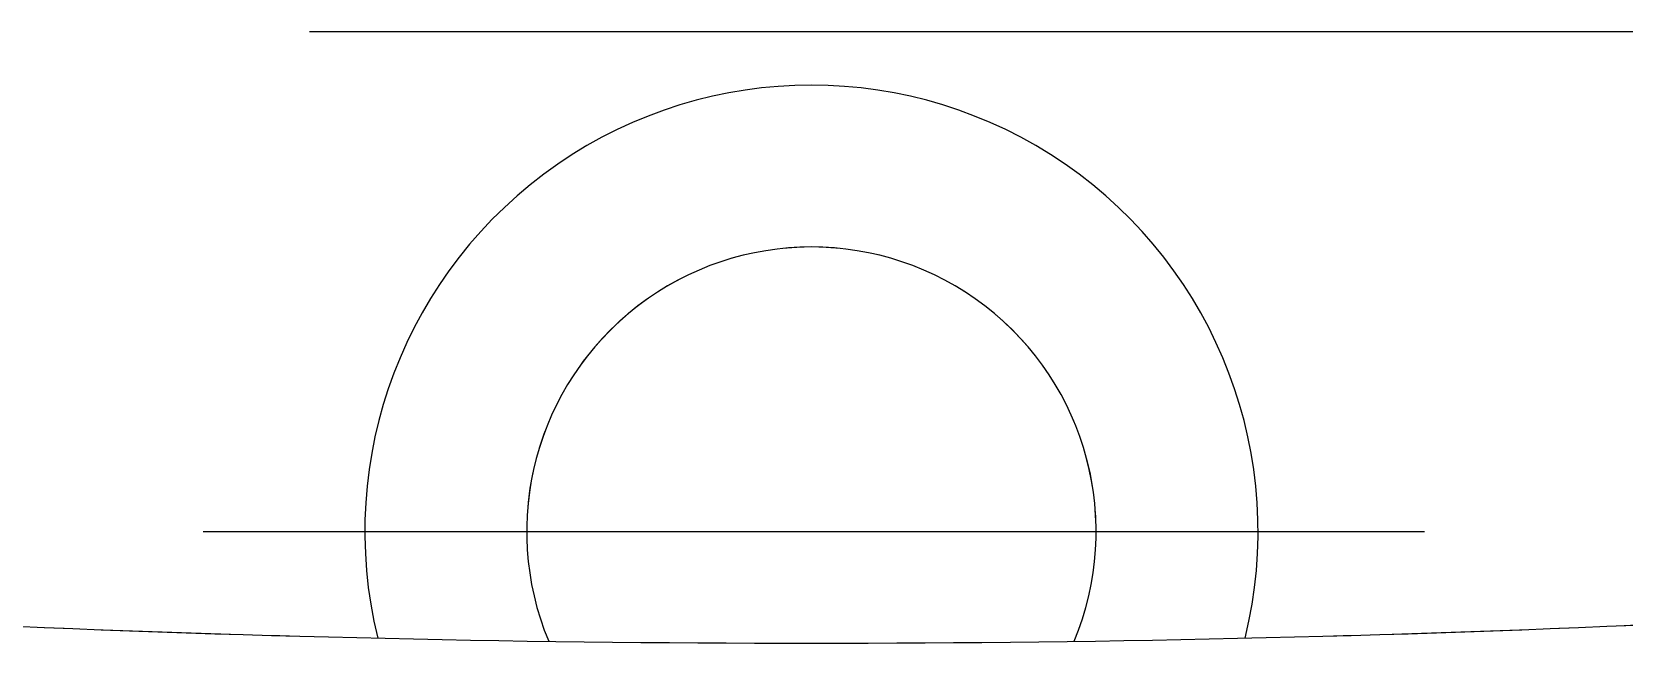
# Model space of a CAD drawing. Header units: millimetres. Extents: x 2148 to 2681, y 758 to 986.
# Drawn here: x 2325.4665 to 2325.6567, y 875.4455 to 875.5185 of the extents above; entities that cross this region are included whole.
import ezdxf

# ---------------------------------------------------------------- set-up
doc = ezdxf.new("R2010")
doc.units = ezdxf.units.MM
doc.linetypes.add('CENTER2', pattern=[28.575000000000003, 19.05, -3.175, 3.175, -3.175])
for name, color, linetype in [('0.1', 193, 'Continuous'), ('0.4', 121, 'Continuous'), ('S_GRID LINES', 252, 'Continuous')]:
    doc.layers.add(name, color=color, linetype=linetype)

msp = doc.modelspace()

# ---------------------------------------------------------------- linework, layer by layer
at = {"layer": '0.1'}
msp.add_line((2325.486971885215, 875.4588019277096, -1.97790778295878e-08), (2325.632835887621, 875.4588019277096, -1.97790778295878e-08), dxfattribs=at)
msp.add_line((2325.486971885215, 875.4588019277096, -1.97790778295878e-08), (2325.632835887621, 875.4588019277096, -1.97790778295878e-08), dxfattribs=at)
msp.add_line((2325.486971885215, 875.4588019277096, -1.97790778295878e-08), (2325.632835887621, 875.4588019277096, -1.97790778295878e-08), dxfattribs=at)
msp.add_line((2325.486971885215, 875.4588019277096, -1.97790778295878e-08), (2325.632835887621, 875.4588019277096, -1.97790778295878e-08), dxfattribs=at)
msp.add_line((2325.486971885215, 875.4588019277096, -1.97790778295878e-08), (2325.632835887621, 875.4588019277096, -1.97790778295878e-08), dxfattribs=at)
msp.add_line((2325.486971885215, 875.4588019277096, -1.97790778295878e-08), (2325.632835887621, 875.4588019277096, -1.97790778295878e-08), dxfattribs=at)
msp.add_line((2325.486971885215, 875.4588019277096, -1.97790778295878e-08), (2325.632835887621, 875.4588019277096, -1.97790778295878e-08), dxfattribs=at)
msp.add_line((2325.486971885215, 875.4588019277096, -1.97790778295878e-08), (2325.632835887621, 875.4588019277096, -1.97790778295878e-08), dxfattribs=at)
msp.add_line((2325.486971885215, 875.4588019277096, -1.97790778295878e-08), (2325.632835887621, 875.4588019277096, -1.97790778295878e-08), dxfattribs=at)
msp.add_line((2325.486971885215, 875.4588019277096, -1.97790778295878e-08), (2325.632835887621, 875.4588019277096, -1.97790778295878e-08), dxfattribs=at)
for centre, radius, start, end in [((2325.559623494731, 875.4588019277096, -1.97790778295878e-08), 0.05333319999866666, 346.1859408485906, 193.8140591514094), ((2325.559623494731, 875.4588019277096, -1.97790778295878e-08), 0.05333319999866666, 346.1859408485906, 193.8140591514094), ((2325.559623494731, 875.4588019277096, -1.97790778295878e-08), 0.05333319999866666, 346.1859408485906, 193.8140591514094), ((2325.559623494731, 875.4588019277096, -1.97790778295878e-08), 0.05333319999866666, 346.1859408485906, 193.8140591514094), ((2325.559623494731, 875.4588019277096, -1.97790778295878e-08), 0.05333319999866666, 346.1859408485906, 193.8140591514094), ((2325.559623494731, 875.4588019277096, -1.97790778295878e-08), 0.05333319999866666, 346.1859408485906, 193.8140591514094), ((2325.559623494731, 875.4588019277096, -1.97790778295878e-08), 0.05333319999866666, 346.1859408485906, 193.8140591514094), ((2325.559623494731, 875.4588019277096, -1.97790778295878e-08), 0.05333319999866666, 346.1859408485906, 193.8140591514094), ((2325.559623494731, 875.4588019277096, -1.97790778295878e-08), 0.05333319999866666, 346.1859408485906, 193.8140591514094), ((2325.559623494731, 875.4588019277096, -1.97790778295878e-08), 0.05333319999866666, 346.1859408485906, 193.8140591514094), ((2325.559623494731, 875.4588019277096, -1.97790778295878e-08), 0.03399991499915, 337.3130539478161, 202.6869460521839), ((2325.559623494731, 875.4588019277096, -1.97790778295878e-08), 0.03399991499915, 337.3130539478161, 202.6869460521839), ((2325.559623494731, 875.4588019277096, -1.97790778295878e-08), 0.03399991499915, 337.3130539478161, 202.6869460521839), ((2325.559623494731, 875.4588019277096, -1.97790778295878e-08), 0.03399991499915, 337.3130539478161, 202.6869460521839), ((2325.559623494731, 875.4588019277096, -1.97790778295878e-08), 0.03399991499915, 337.3130539478161, 202.6869460521839), ((2325.559623494731, 875.4588019277096, -1.97790778295878e-08), 0.03399991499915, 337.3130539478161, 202.6869460521839), ((2325.559623494731, 875.4588019277096, -1.97790778295878e-08), 0.03399991499915, 337.3130539478161, 202.6869460521839), ((2325.559623494731, 875.4588019277096, -1.97790778295878e-08), 0.03399991499915, 337.3130539478161, 202.6869460521839), ((2325.559623494731, 875.4588019277096, -1.97790778295878e-08), 0.03399991499915, 337.3130539478161, 202.6869460521839), ((2325.559623494731, 875.4588019277096, -1.97790778295878e-08), 0.03399991499915, 337.3130539478161, 202.6869460521839), ((2325.559623494731, 877.6853223659515, -1.97790778295878e-08), 2.239853738247487, 264.4420803729362, 275.5579196270638), ((2325.559623494731, 877.6853223659515, -1.97790778295878e-08), 2.239853738247487, 264.4420803729362, 275.5579196270638), ((2325.559623494731, 877.6853223659515, -1.97790778295878e-08), 2.239853738247487, 264.4420803729362, 275.5579196270638), ((2325.559623494731, 877.6853223659515, -1.97790778295878e-08), 2.239853738247487, 264.4420803729362, 275.5579196270638), ((2325.559623494731, 877.6853223659515, -1.97790778295878e-08), 2.239853738247487, 264.4420803729362, 275.5579196270638), ((2325.559623494731, 877.6853223659515, -1.97790778295878e-08), 2.239853738247487, 264.4420803729362, 275.5579196270638), ((2325.559623494731, 877.6853223659515, -1.97790778295878e-08), 2.239853738247487, 264.4420803729362, 275.5579196270638), ((2325.559623494731, 877.6853223659515, -1.97790778295878e-08), 2.239853738247487, 264.4420803729362, 275.5579196270638), ((2325.559623494731, 877.6853223659515, -1.97790778295878e-08), 2.239853738247487, 264.4420803729362, 275.5579196270638), ((2325.559623494731, 877.6853223659515, -1.97790778295878e-08), 2.239853738247487, 264.4420803729362, 275.5579196270638)]:
    msp.add_arc(centre, radius, start, end, dxfattribs=at)
at = {"layer": '0.4', "color": 193, "lineweight": 0, "ltscale": 0.5}
msp.add_line((2325.593623409733, 875.4588019277096, -1.97790778295878e-08), (2325.525623579729, 875.4588019277096, -1.97790778295878e-08), dxfattribs=at)
msp.add_line((2325.593623409733, 875.4588019277096, -1.97790778295878e-08), (2325.525623579729, 875.4588019277096, -1.97790778295878e-08), dxfattribs=at)
msp.add_line((2325.593623409733, 875.4588019277096, -1.97790778295878e-08), (2325.525623579729, 875.4588019277096, -1.97790778295878e-08), dxfattribs=at)
msp.add_line((2325.593623409733, 875.4588019277096, -1.97790778295878e-08), (2325.525623579729, 875.4588019277096, -1.97790778295878e-08), dxfattribs=at)
msp.add_line((2325.593623409733, 875.4588019277096, -1.97790778295878e-08), (2325.525623579729, 875.4588019277096, -1.97790778295878e-08), dxfattribs=at)
msp.add_line((2325.593623409733, 875.4588019277096, -1.97790778295878e-08), (2325.525623579729, 875.4588019277096, -1.97790778295878e-08), dxfattribs=at)
msp.add_line((2325.593623409733, 875.4588019277096, -1.97790778295878e-08), (2325.525623579729, 875.4588019277096, -1.97790778295878e-08), dxfattribs=at)
msp.add_line((2325.593623409733, 875.4588019277096, -1.97790778295878e-08), (2325.525623579729, 875.4588019277096, -1.97790778295878e-08), dxfattribs=at)
msp.add_line((2325.593623409733, 875.4588019277096, -1.97790778295878e-08), (2325.525623579729, 875.4588019277096, -1.97790778295878e-08), dxfattribs=at)
msp.add_line((2325.593623409733, 875.4588019277096, -1.97790778295878e-08), (2325.525623579729, 875.4588019277096, -1.97790778295878e-08), dxfattribs=at)
for centre, radius, start, end in [((2325.559623494731, 875.4588019277096, -1.97790778295878e-08), 0.05333319999868316, 346.1859408485906, 193.8140591514094), ((2325.559623494731, 875.4588019277096, -1.97790778295878e-08), 0.05333319999868316, 346.1859408485906, 193.8140591514094), ((2325.559623494731, 875.4588019277096, -1.97790778295878e-08), 0.05333319999868316, 346.1859408485906, 193.8140591514094), ((2325.559623494731, 875.4588019277096, -1.97790778295878e-08), 0.05333319999868316, 346.1859408485906, 193.8140591514094), ((2325.559623494731, 875.4588019277096, -1.97790778295878e-08), 0.05333319999868316, 346.1859408485906, 193.8140591514094), ((2325.559623494731, 875.4588019277096, -1.97790778295878e-08), 0.05333319999868316, 346.1859408485906, 193.8140591514094), ((2325.559623494731, 875.4588019277096, -1.97790778295878e-08), 0.05333319999868316, 346.1859408485906, 193.8140591514094), ((2325.559623494731, 875.4588019277096, -1.97790778295878e-08), 0.05333319999868316, 346.1859408485906, 193.8140591514094), ((2325.559623494731, 875.4588019277096, -1.97790778295878e-08), 0.05333319999868316, 346.1859408485906, 193.8140591514094), ((2325.559623494731, 875.4588019277096, -1.97790778295878e-08), 0.05333319999868316, 346.1859408485906, 193.8140591514094), ((2325.559623494731, 875.4588019277096, -1.97790778295878e-08), 0.03399991499914181, 0, 180), ((2325.559623494731, 875.4588019277096, -1.97790778295878e-08), 0.03399991499914181, 0, 180), ((2325.559623494731, 875.4588019277096, -1.97790778295878e-08), 0.03399991499914181, 0, 180), ((2325.559623494731, 875.4588019277096, -1.97790778295878e-08), 0.03399991499914181, 0, 180), ((2325.559623494731, 875.4588019277096, -1.97790778295878e-08), 0.03399991499914181, 0, 180), ((2325.559623494731, 875.4588019277096, -1.97790778295878e-08), 0.03399991499914181, 0, 180), ((2325.559623494731, 875.4588019277096, -1.97790778295878e-08), 0.03399991499914181, 0, 180), ((2325.559623494731, 875.4588019277096, -1.97790778295878e-08), 0.03399991499914181, 0, 180), ((2325.559623494731, 875.4588019277096, -1.97790778295878e-08), 0.03399991499914181, 0, 180), ((2325.559623494731, 875.4588019277096, -1.97790778295878e-08), 0.03399991499914181, 0, 180), ((2325.559623494731, 877.6853223659515, -1.97790778295878e-08), 2.239853738247374, 264.4420803729362, 275.5579196270638), ((2325.559623494731, 877.6853223659515, -1.97790778295878e-08), 2.239853738247374, 264.4420803729362, 275.5579196270638), ((2325.559623494731, 877.6853223659515, -1.97790778295878e-08), 2.239853738247374, 264.4420803729362, 275.5579196270638), ((2325.559623494731, 877.6853223659515, -1.97790778295878e-08), 2.239853738247374, 264.4420803729362, 275.5579196270638), ((2325.559623494731, 877.6853223659515, -1.97790778295878e-08), 2.239853738247374, 264.4420803729362, 275.5579196270638), ((2325.559623494731, 877.6853223659515, -1.97790778295878e-08), 2.239853738247374, 264.4420803729362, 275.5579196270638), ((2325.559623494731, 877.6853223659515, -1.97790778295878e-08), 2.239853738247374, 264.4420803729362, 275.5579196270638), ((2325.559623494731, 877.6853223659515, -1.97790778295878e-08), 2.239853738247374, 264.4420803729362, 275.5579196270638), ((2325.559623494731, 877.6853223659515, -1.97790778295878e-08), 2.239853738247374, 264.4420803729362, 275.5579196270638), ((2325.559623494731, 877.6853223659515, -1.97790778295878e-08), 2.239853738247374, 264.4420803729362, 275.5579196270638), ((2325.559623494731, 877.6853223659515, -1.97790778295878e-08), 2.239853738247374, 264.8397862288841, 268.6750715626566), ((2325.559623494731, 877.6853223659515, -1.97790778295878e-08), 2.239853738247374, 264.8397862288841, 268.6750715626566), ((2325.559623494731, 877.6853223659515, -1.97790778295878e-08), 2.239853738247374, 264.8397862288841, 268.6750715626566), ((2325.559623494731, 877.6853223659515, -1.97790778295878e-08), 2.239853738247374, 264.8397862288841, 268.6750715626566), ((2325.559623494731, 877.6853223659515, -1.97790778295878e-08), 2.239853738247374, 264.8397862288841, 268.6750715626566), ((2325.559623494731, 877.6853223659515, -1.97790778295878e-08), 2.239853738247374, 264.8397862288841, 268.6750715626566), ((2325.559623494731, 877.6853223659515, -1.97790778295878e-08), 2.239853738247374, 264.8397862288841, 268.6750715626566), ((2325.559623494731, 877.6853223659515, -1.97790778295878e-08), 2.239853738247374, 264.8397862288841, 268.6750715626566), ((2325.559623494731, 877.6853223659515, -1.97790778295878e-08), 2.239853738247374, 264.8397862288841, 268.6750715626566), ((2325.559623494731, 877.6853223659515, -1.97790778295878e-08), 2.239853738247374, 264.8397862288841, 268.6750715626566), ((2325.559623494731, 877.6853223659515, -1.97790778295878e-08), 2.239853738247374, 271.3249284373434, 275.1602137711159), ((2325.559623494731, 877.6853223659515, -1.97790778295878e-08), 2.239853738247374, 271.3249284373434, 275.1602137711159), ((2325.559623494731, 877.6853223659515, -1.97790778295878e-08), 2.239853738247374, 271.3249284373434, 275.1602137711159), ((2325.559623494731, 877.6853223659515, -1.97790778295878e-08), 2.239853738247374, 271.3249284373434, 275.1602137711159), ((2325.559623494731, 877.6853223659515, -1.97790778295878e-08), 2.239853738247374, 271.3249284373434, 275.1602137711159), ((2325.559623494731, 877.6853223659515, -1.97790778295878e-08), 2.239853738247374, 271.3249284373434, 275.1602137711159), ((2325.559623494731, 877.6853223659515, -1.97790778295878e-08), 2.239853738247374, 271.3249284373434, 275.1602137711159), ((2325.559623494731, 877.6853223659515, -1.97790778295878e-08), 2.239853738247374, 271.3249284373434, 275.1602137711159), ((2325.559623494731, 877.6853223659515, -1.97790778295878e-08), 2.239853738247374, 271.3249284373434, 275.1602137711159), ((2325.559623494731, 877.6853223659515, -1.97790778295878e-08), 2.239853738247374, 271.3249284373434, 275.1602137711159)]:
    msp.add_arc(centre, radius, start, end, dxfattribs=at)
at = {"layer": 'S_GRID LINES', "linetype": 'CENTER2', "ltscale": 0.2}
msp.add_line((2336.294677230072, 875.5185079531632, -1.646909499330181e-08), (2314.727265377704, 875.5185079531632, -1.083355502920358e-08), dxfattribs=at)

doc.saveas('drawing.dxf')
